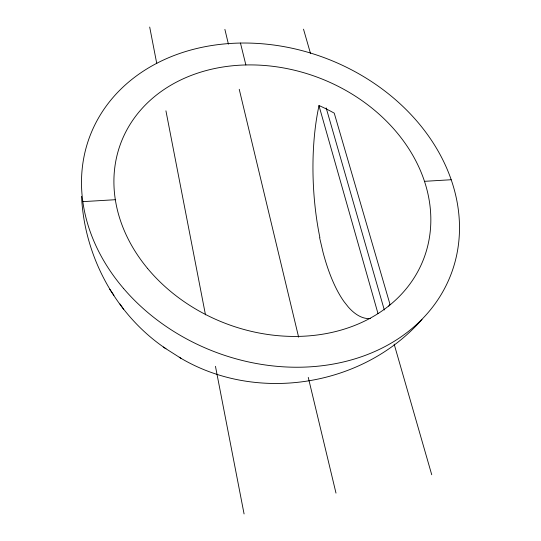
<?xml version="1.0" encoding="UTF-8"?>
<svg xmlns="http://www.w3.org/2000/svg" width="541" height="541" viewBox="0 0 541 541"><rect width="100%" height="100%" fill="white"/><g stroke="black" fill="none" stroke-linecap="round" stroke-linejoin="round"><path stroke-width="0.81" d="M422.014 319.386C363.464 386.355 257.665 403.451 180.958 358.298L179.254 357.229M82.834 201.644L115.334 199.71M424.442 181.33L451.153 179.74M81.563 196.376C84.308 256.522 115.842 315.018 165.965 348.749M163.254 347.038L180.958 358.298M109.728 289.252L113.921 295.298M119.98 304.008L123.673 309.344M388.749 306.091A153.049 125.742 21.1 0 0 390.061 304.576L334.243 113.15A153.049 125.742 21.1 0 0 318.92 105.495L378.031 313.685M303.515 29.173L310.52 53.525M326.169 107.902L384.326 310M394.139 344.09L431.738 474.755M240.461 43.057L245.871 64.954M224.887 29.383L228.424 44.159M239.237 89.299L298.625 337.158M308.262 377.375L335.995 493.101M319.663 237.912L323.051 252.356A135.135 50.178 87.1 0 0 344.076 301.689L348.303 307.031A135.135 50.178 87.1 0 0 370.362 318.595M149.695 27.05L156.768 63.547M165.931 110.824L205.485 314.876M215.46 366.304L244.079 513.95M319.9 237.621A135.115 49.846 87 0 1 319.007 105.651M390.061 304.576A123.632 47.534 87.2 0 1 389.486 304.847M123.504 288.414A193.32 156.931 21.1 0 0 446.852 283.998A193.32 156.931 21.1 0 0 241.11 43.043A193.32 156.931 21.1 0 0 123.504 288.414M147.517 268.383A162.111 131.389 21.1 0 0 419.282 268.776A162.111 131.389 21.1 0 0 250.28 64.906A162.111 131.389 21.1 0 0 147.517 268.383"/></g></svg>
